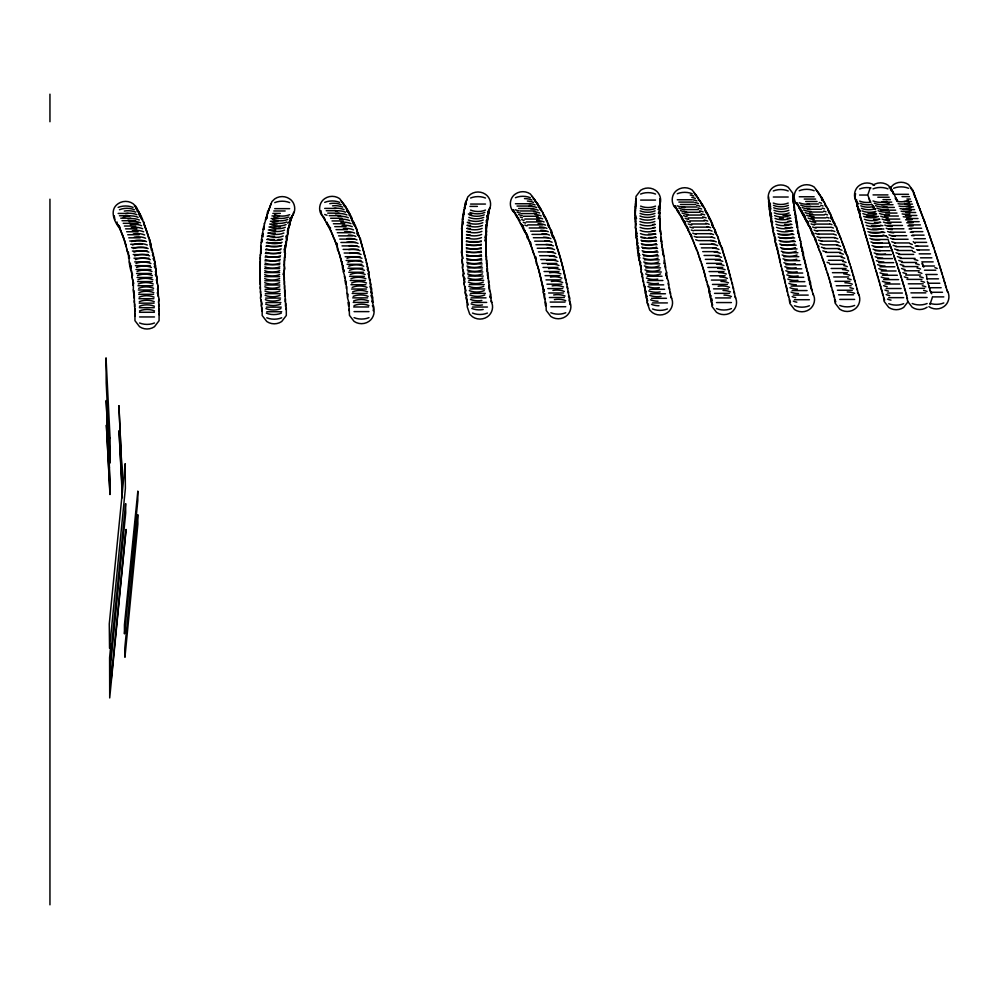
<?xml version="1.0" encoding="UTF-8"?>
<svg xmlns="http://www.w3.org/2000/svg" width="999" height="999" viewBox="0 0 999 999"><rect width="100%" height="100%" fill="white"/><g stroke="black" fill="none" stroke-linecap="round" stroke-linejoin="round"><path stroke-width="1.5" d="M128.409 252.098L128.621 258.316M129.171 255.707C128.659 262.262 130.107 269.455 132.58 275.499M130.757 269.53L131.369 265.809M131.731 270.979L131.943 277.198M132.467 273.763L131.843 277.485L133.666 283.454M132.73 279.096L132.942 285.314M133.367 282.018L133.367 289.485M134.066 290.584L134.066 298.039M134.341 294.98L134.341 302.435M134.365 300.674L134.565 306.893M134.74 303.958L134.74 311.413M134.877 308.554L134.877 316.009M134.952 313.211L134.952 320.667L139.56 326.698A12.687 12.063 0 0 0 154.483 326.698L159.091 320.667L159.091 313.211M150.412 246.753L150.2 240.534L148.401 237.175M151.299 250.1L151.099 243.893L149.288 240.522M154.433 264.385L154.845 261.888L153.084 258.579M155.707 272.015L156.131 269.53L154.221 258.167L152.422 254.807M156.281 275.961L156.069 269.742L154.271 266.383M156.806 279.97L157.218 277.485L155.394 271.516M157.28 284.066L157.068 277.859L155.27 274.488M157.492 289.485L158.117 285.751L156.294 279.782M158.079 292.482L157.867 286.263M158.404 296.803L158.192 290.584M158.466 302.435L159.091 298.701L157.268 292.732M158.704 306.893L158.704 299.438M158.878 311.413L158.878 303.958M159.216 314.772L159.003 308.554M263.736 226.249L261.513 239.485L261.925 241.983M261.701 239.111L260.689 246.266L261.313 250M264.373 223.252L264.161 229.47M264.423 224.088L266.246 218.119M260.989 246.054L260.989 253.509M265.372 220.03L266.983 215.309M260.702 249.65L260.502 255.869M265.934 218.556L268.356 211.463M260.264 254.583L260.264 259.553M260.302 257.093L260.302 264.548M267.632 213.411L270.055 206.318M260.177 260.939L260.177 268.394M268.556 210.976L270.979 203.896M260.102 264.86L260.102 272.315M269.718 207.405L271.94 201.561L274.737 198.888A12.687 12.063 0 0 1 289.66 198.888C296.416 203.297 296.416 213.998 289.66 218.406M260.077 268.856L260.077 276.311M260.115 272.927L260.115 280.382M260.19 277.06L260.19 284.528M260.327 281.281L260.327 288.736M260.302 286.813L260.514 293.032M260.539 291.171L260.751 297.39M261.026 294.355L260.414 298.077L262.238 304.058M261.164 300.087L261.363 306.306M261.538 304.645L261.75 310.864M262.175 308.029L262.175 315.484L266.783 321.516A12.687 12.063 0 0 0 281.706 321.516L286.313 315.484L286.313 308.029M288.486 229.982L286.263 243.219L285.065 245.467M286.451 242.832L284.028 249.925M289.123 226.985L287.3 232.954M289.797 224.088L287.375 231.181M285.115 253.509L285.115 246.054M284.84 257.118L285.452 253.384M291.109 219.805L288.886 225.649M284.603 260.789L284.815 254.583M291.933 217.183L289.71 223.027M284.428 264.548L284.428 257.093M292.794 214.66L290.584 220.504L287.774 223.177M284.303 268.394L284.303 260.939M293.718 212.225L291.496 218.069M284.216 276.311L284.216 268.856M284.24 280.382L284.24 272.927M284.328 284.528L284.328 277.06M284.465 288.736L284.465 281.281M284.64 293.032L284.64 285.577M285.09 296.141L284.877 289.922M285.165 301.81L285.165 294.355M285.502 306.306L285.502 298.851M286.089 309.615L285.876 303.409M337.237 243.419L337.437 249.625L339.235 252.997M342.232 261.838L342.445 268.044L344.243 271.416M343.107 265.759L343.319 271.978M343.931 269.767L343.519 272.252L345.342 278.221M346.141 282.242L346.341 288.461M346.778 286.551L346.978 292.769M348.114 294.143L347.49 297.864L349.313 303.833M349.051 303.234L349.051 310.689M349.25 309.128L349.45 315.347L354.058 321.378A12.687 12.063 0 0 0 368.968 321.378C373.888 317.982 375.824 310.714 372.377 305.644M371.116 292.769L371.74 289.036L369.917 283.067M372.252 301.598L372.864 297.864L371.041 291.895M373.189 310.689L373.813 306.968L371.99 300.999M463.761 210.227L463.548 216.446M463.336 212.937L462.337 219.468L462.962 223.202M462.637 218.644L462.425 224.85M462.362 221.628L462.15 227.834M465.334 204.058L467.757 196.965L470.566 194.293A12.687 12.063 0 0 1 485.477 194.293C490.884 197.977 492.307 205.931 488.286 211.151M461.963 227.872L461.963 235.327M461.838 231.119L461.838 238.586M461.763 234.465L461.763 241.92M461.738 237.887L461.738 245.354M461.763 241.408L461.763 248.863M461.838 244.992L461.838 252.447M461.963 248.676L461.338 252.397L463.161 258.366M462.137 252.422L462.137 259.89M462.425 261.426L462.637 267.632M462.962 264.173L462.337 267.894L464.16 273.863M463.111 269.48L463.324 275.687L465.122 279.058M463.536 273.614L463.124 276.099L464.947 282.068M463.998 277.822L464.198 284.041M464.498 282.105L464.085 284.59L465.909 290.572M465.059 286.463L465.259 292.682L467.07 296.041M465.646 290.884L465.234 293.369L467.057 299.338M466.97 299.925L467.182 306.144M489.51 208.816L487.087 223.202L485.889 225.437M489.872 207.63L487.662 213.486M486.488 229.083L487.112 225.349M486.263 232.155L486.263 224.7M485.889 241.92L486.101 235.714M485.864 245.354L486.076 239.136M485.889 248.863L486.101 242.645M485.964 252.447L485.964 244.992M486.088 256.131L486.088 248.676M486.263 259.89L486.263 252.422M486.488 263.724L486.488 256.268M486.975 266.396L486.763 260.177M487.087 271.628L487.087 264.173M487.45 275.687L487.45 268.232M488.074 278.584L487.874 272.377M488.536 282.804L488.336 276.586M489.048 287.088L488.836 280.869M489.597 291.433L489.398 285.214M489.985 297.103L490.609 293.369L488.786 287.4M536.001 257.043L536.201 263.249L538.011 266.621M542.981 286.064L543.194 292.282M544.018 289.26L543.394 292.994L545.217 298.963M544.805 293.768L544.18 297.502L546.003 303.471M546.028 304.233L546.228 310.439L550.836 316.471A12.687 12.063 0 0 0 565.759 316.471C570.666 313.074 572.602 305.819 569.168 300.736M569.143 299.987L569.555 297.502L567.732 291.533M569.88 304.558L569.667 298.351L568.468 296.104M635.764 198.689L635.764 206.144M635.589 201.099L635.589 208.566M635.451 203.621L635.451 211.076M635.364 206.231L635.364 213.686M635.114 210.177L634.702 212.662L636.525 218.644M635.127 212.987L635.327 219.193M635.389 214.635L635.389 222.09M635.501 217.607L635.501 225.075M635.651 220.679L635.651 228.147M635.851 223.851L635.227 227.572L637.05 233.541M635.888 228.334L636.101 234.553L637.3 236.788M636.188 231.668L636.388 237.887L637.599 240.135M636.738 233.853L636.113 237.575L637.936 243.556M636.912 238.599L637.125 244.817L638.923 248.177M637.35 242.183C637.175 249.95 638.249 258.529 640.921 265.809M637.824 245.854L637.412 248.339L638.761 250.649M638.498 255.931L638.91 253.446M639.098 259.84L639.51 257.355M640.846 265.397L641.058 271.616L642.856 274.975M644.855 286.788L645.067 292.994L646.865 296.366M645.766 291.271L645.978 297.477L647.777 300.849M659.715 208.566L659.927 202.347M659.49 213.686L660.114 209.965M660.077 212.662L658.254 218.644M646.715 295.816L646.915 302.035L648.713 305.394M659.465 219.193L659.665 212.987M659.727 220.841L659.727 215.871M659.839 223.826L659.839 218.856M659.777 228.147L659.777 220.679M659.977 231.306L659.977 223.851M660.439 233.304L660.227 227.098M660.863 241.308L660.863 233.853M661.463 243.569L661.875 241.084M661.887 247.165L661.251 237.362M662.374 250.836L662.162 244.618M662.886 254.583L663.299 252.098M663.848 263.561L664.472 259.84L662.687 248.364M665.908 275.749L666.533 272.015L664.71 266.046M666.882 278.709L666.683 272.502M708.728 286.376L708.928 292.595L710.726 295.954M709.752 290.871L709.952 297.09L711.763 300.449M710.739 295.442L710.938 301.661L712.749 305.02M711.887 298.826L711.887 306.281L716.495 312.312A12.687 12.063 0 0 0 731.418 312.312C736.325 308.916 738.261 301.661 734.827 296.591M768.668 196.84L768.868 203.059L770.679 206.418M769.667 203.134L769.043 206.855L770.416 216.084L771.615 218.331M769.392 209.565L769.817 207.08M770.654 212.75L770.241 215.235L771.877 225.012L773.676 228.371M771.253 221.278L771.665 218.793M775.261 241.521L775.674 239.036M792.831 200.737L792.831 193.282L788.223 187.25A12.687 12.063 0 0 0 773.301 187.25C767.894 190.921 766.483 198.888 770.504 204.096M793.006 203.059L793.006 195.604M793.693 206.743L794.105 204.258M793.793 210.589L794.417 206.855L793.481 200.524M794.754 214.835L795.167 212.35M795.192 217.732L795.616 215.235M795.679 220.704L796.091 218.219M796.215 223.776L796.628 221.278M796.777 226.923L797.19 224.438M798.039 233.504L798.451 231.019M798.725 236.913L799.138 234.428L796.628 225.05M801.011 247.665L800.811 241.458L799.612 239.211M801.847 251.411L802.259 248.926L800.449 242.957M802.721 255.245L802.509 249.026L800.711 245.667M803.621 259.153L803.421 252.934L801.61 249.575M808.591 279.795L808.378 273.589L806.58 270.23M809.665 284.153L809.465 277.934L807.654 274.575M810.763 288.561L810.564 282.342L808.753 278.983M855.569 193.631L854.944 197.352L857.367 204.445M856.618 199.788L856.83 205.994L860.501 211.139M859.602 210.752L859.814 216.97L861.613 220.329M932.342 297.49L929.919 304.583M269.181 208.841L267.382 212.213L267.183 218.419M263.149 229.333L264.348 227.085M262.125 235.764L263.336 233.516M261.313 242.545L262.512 240.297M288.112 228.371L289.91 225L290.122 218.793M286.064 237.075L287.862 233.704M286.076 239.036L287.275 236.788M285.539 242.208L286.75 239.96M284.24 252.235L286.064 246.266L285.652 243.781M283.029 274.55L284.852 268.581L284.228 264.86M467.132 199.3L465.334 202.66L465.122 208.878M465.959 202.847L463.611 211.338L464.023 213.823M464.235 207.605L466.034 204.246M462.962 215.747L464.16 213.499M463.336 222.465L461.513 228.434L462.137 232.155M487.087 215.909L488.886 212.55M487.162 217.307L488.374 215.072M486.088 221.041L487.887 217.682M486.263 222.64L487.462 220.392M485.564 228.334L487.387 222.365L486.975 219.88M484.89 237.575L486.713 231.593L486.088 227.872M484.765 240.821L486.588 234.852L485.964 231.119M658.329 207.18C662.349 201.96 660.938 194.006 655.531 190.322A12.687 12.063 0 0 0 640.609 190.322L636.001 196.366L635.801 202.572M658.104 209.503L659.902 206.144L659.902 198.689M658.378 213.324L660.202 207.355L659.79 204.87M870.229 187.812L867.806 194.905L870.229 201.998M908.278 301.386L903.67 307.417A12.687 12.063 0 0 1 888.748 307.417L884.14 301.386L883.516 297.652M890.821 187.225L893.618 184.565A12.687 12.063 0 0 1 908.541 184.565L913.148 190.597L913.76 194.318M893.618 194.318L908.541 194.318M859.602 195.042L867.057 195.042M873.039 194.905L887.949 194.905M902.01 196.628L909.465 196.628M799.25 196.766L814.16 196.766M773.301 197.015L788.223 197.015M877.809 197.215L889.185 197.215M906.905 199.038L910.439 199.038M804.245 199.076L815.621 199.076M882.991 199.613L890.446 199.613M677.285 199.775L692.195 199.775M640.609 200.087L655.531 200.087M805.706 201.473L817.082 201.473M903.97 201.536L911.438 201.536M678.858 202.085L693.768 202.085M881.655 202.11L891.72 202.11M515.422 203.746L530.344 203.746M807.18 203.971L818.556 203.971M470.566 204.058L485.477 204.058M905.007 204.133L912.462 204.133M680.431 204.495L695.354 204.495M881.642 204.708L893.019 204.708M517.032 206.056L531.943 206.056M469.942 206.393L477.397 206.393M806.305 206.568L820.042 206.568M906.056 206.83L913.511 206.83M682.017 206.993L696.927 206.993M882.954 207.405L894.33 207.405M324.712 208.404L336.101 208.404M518.618 208.466L533.528 208.466M274.737 208.654L289.66 208.654M807.791 209.253L821.528 209.253M683.578 209.59L698.488 209.59M903.221 209.615L914.597 209.615M880.743 210.177L895.666 210.177M326.236 210.714L337.612 210.714M273.776 210.976L285.152 210.976M520.179 210.964L535.102 210.964M809.29 212.038L823.014 212.038M685.139 212.275L700.049 212.275M905.631 212.487L915.708 212.487M327.722 213.137L339.098 213.137M885.626 213.062L897.002 213.062M867.956 213.237L875.798 213.237M118.144 213.436L128.209 213.436M272.864 213.411L280.319 213.411M521.74 213.574L536.65 213.574M468.369 213.961L471.903 213.961M686.7 215.06L701.61 215.06M809.602 214.91L824.512 214.91M782.929 215.235L790.384 215.235M905.456 215.459L916.832 215.459M329.183 215.647L340.559 215.647M119.468 215.759L129.533 215.759M271.99 215.934L279.445 215.934M884.627 216.021L898.363 216.021M523.264 216.259L538.186 216.259M866.433 216.209L876.635 216.209M688.236 217.944L703.146 217.944M811.088 217.882L825.998 217.882M120.754 218.182L130.832 218.182M330.619 218.257L341.995 218.257M779.495 218.219L783.416 218.219M787.324 218.219L790.871 218.219M271.166 218.556L278.621 218.556M906.617 218.519L917.994 218.519M524.787 219.056L539.697 219.056M886.001 219.081L899.737 219.081M873.576 219.268L879.857 219.268M122.015 220.704L135.752 220.704M332.018 220.954L343.394 220.954M689.772 220.916L704.682 220.916M812.587 220.941L827.497 220.941M270.392 221.278L277.847 221.278M787.861 221.278L791.395 221.278M907.791 221.666L919.167 221.666M526.273 221.94L541.183 221.94M887.374 222.228L901.11 222.228M467.245 222.365L469.605 222.365M874.487 222.427L880.756 222.427M123.239 223.326L138.149 223.326M333.391 223.751L344.767 223.751M691.283 223.976L706.193 223.976M269.655 224.088L277.11 224.088M814.073 224.088L828.983 224.088M652.809 224.413L655.169 224.413M784.502 224.438L791.957 224.438M527.734 224.912L542.657 224.912M908.99 224.9L920.366 224.9M466.97 225.349L470.504 225.349M887.587 225.474L902.497 225.474M871.503 225.662L882.879 225.662M124.413 226.036L135.789 226.036M334.74 226.648L346.116 226.648M268.981 226.985L276.436 226.985M277.734 226.985L280.357 226.985M692.782 227.123L707.704 227.123M815.559 227.335L830.469 227.335M653.021 227.572L655.369 227.572M785.114 227.685L792.569 227.685M529.183 227.984L544.093 227.984M910.214 228.234L921.59 228.234M466.745 228.434L470.279 228.434M888.973 228.796L903.895 228.796M125.562 228.846L136.938 228.846M872.464 228.996L883.84 228.996M336.039 229.633L347.415 229.633M268.344 229.982L275.799 229.982M694.268 230.369L709.178 230.369M817.032 230.657L831.942 230.657M652.085 230.819L655.619 230.819M785.763 231.019L793.218 231.019M530.594 231.144L545.516 231.144M466.57 231.593L470.104 231.593M911.45 231.643L922.826 231.643M126.673 231.743L138.049 231.743M890.371 232.205L905.281 232.205M869.917 232.405L884.827 232.405M337.312 232.705L351.049 232.705M267.757 233.067L275.212 233.067M695.729 233.704L710.651 233.704M648.463 234.153L655.918 234.153M818.506 234.066L833.416 234.066M531.992 234.39L546.903 234.39M778.995 234.428L793.905 234.428M127.735 234.74L139.111 234.74M466.446 234.852L469.98 234.852M912.699 235.14L924.075 235.14M338.561 235.864L352.297 235.864M891.77 235.702L906.692 235.702M870.941 235.901L885.851 235.901M267.22 236.226L274.675 236.226M697.177 237.113L712.1 237.113M533.341 237.725L548.264 237.725M641.346 237.575L644.879 237.575M648.801 237.575L656.256 237.575M819.967 237.562L834.877 237.562M128.759 237.824L140.135 237.824M779.72 237.937L794.642 237.937M466.371 238.199L469.905 238.199M913.96 238.711L925.336 238.711M339.76 239.123L354.67 239.123M893.181 239.273L908.091 239.273M266.733 239.485L274.201 239.485M278.122 239.485L281.656 239.485M871.99 239.485L886.9 239.485M698.601 240.622L713.523 240.622M129.745 240.996L144.655 240.996M534.677 241.146L549.587 241.146M641.733 241.084L644.093 241.084M645.267 241.084L656.643 241.084M821.415 241.146L836.325 241.146M466.346 241.621L481.256 241.621M780.481 241.521L795.404 241.521M340.921 242.47L355.831 242.47M915.246 242.37L926.622 242.37M266.308 242.832L281.219 242.832M894.58 242.944L909.502 242.944M873.064 243.144L887.974 243.144M700.012 244.206L714.922 244.206M130.682 244.268L142.058 244.268M535.976 244.655L550.886 244.655M642.157 244.68L657.08 244.68M822.851 244.817L837.761 244.817M466.371 245.13L481.281 245.13M781.28 245.18L796.203 245.18M342.045 245.904L356.968 245.904M265.921 246.266L280.831 246.266M916.533 246.116L927.921 246.116M895.991 246.678L910.901 246.678M874.162 246.89L889.073 246.89M131.568 247.615L146.491 247.615M701.385 247.877L716.295 247.877M537.237 248.252L552.147 248.252M642.644 248.339L657.554 248.339M824.275 248.564L839.185 248.564M466.446 248.726L481.356 248.726M782.117 248.926L797.04 248.926M343.132 249.413L358.042 249.413M265.597 249.787L280.507 249.787M917.844 249.937L929.22 249.937M897.389 250.512L912.299 250.512M875.286 250.712L890.196 250.712M132.417 251.061L147.34 251.061M702.734 251.623L717.657 251.623M538.461 251.923L553.384 251.923M643.156 252.098L658.079 252.098M466.57 252.397L481.481 252.397M825.686 252.385L840.596 252.385M782.991 252.759L797.901 252.759M344.18 253.022L359.091 253.022M265.309 253.384L280.232 253.384M919.155 253.846L930.531 253.846M133.229 254.583L148.139 254.583M898.788 254.408L913.698 254.408M876.423 254.62L891.345 254.62M704.058 255.457L718.98 255.457M539.66 255.682L554.57 255.682M643.718 255.931L658.641 255.931M466.745 256.156L481.655 256.156M827.072 256.293L841.982 256.293M783.89 256.668L798.813 256.668M345.179 256.706L360.09 256.706M265.085 257.068L279.995 257.068M920.479 257.817L931.855 257.817M133.991 258.204L148.901 258.204M900.174 258.391L915.096 258.391M877.597 258.591L892.507 258.591M705.356 259.365L720.279 259.365M540.809 259.528L555.731 259.528M466.97 259.99L481.88 259.99M644.33 259.84L659.24 259.84M828.446 260.277L843.356 260.277M346.141 260.477L361.051 260.477M784.827 260.639L799.737 260.639M264.91 260.826L279.82 260.826M134.703 261.888L149.613 261.888M921.802 261.875L933.178 261.875M901.56 262.45L916.47 262.45M878.77 262.65L893.693 262.65M541.933 263.449L556.843 263.449M706.63 263.361L721.54 263.361M467.245 263.911L482.155 263.911M644.979 263.823L659.889 263.823M347.053 264.323L361.963 264.323M829.794 264.335L844.717 264.335M264.785 264.66L279.695 264.66M785.788 264.698L800.711 264.698M135.365 265.672L150.275 265.672M923.126 266.009L934.502 266.009M902.934 266.583L917.844 266.583M879.969 266.783L894.892 266.783M543.019 267.445L557.929 267.445M707.866 267.42L722.776 267.42M467.569 267.894L482.48 267.894M645.666 267.882L660.576 267.882M347.927 268.244L362.837 268.244M831.131 268.469L846.041 268.469M264.71 268.581L279.62 268.581M786.787 268.831L801.697 268.831M135.976 269.53L150.899 269.53M924.462 270.217L935.838 270.217M904.295 270.791L919.217 270.791M881.193 270.979L896.103 270.979M544.055 271.516L558.965 271.516M709.065 271.566L723.975 271.566M467.932 271.965L482.842 271.965M646.39 272.015L661.301 272.015M348.751 272.252L363.661 272.252M264.685 272.577L279.608 272.577M832.442 272.677L847.352 272.677M787.811 273.039L802.721 273.039M136.551 273.476L151.461 273.476M925.798 274.488L937.174 274.488M905.656 275.062L920.566 275.062M882.429 275.262L897.339 275.262M545.054 275.662L559.964 275.662M710.239 275.786L725.149 275.786M468.344 276.099L483.266 276.099M647.152 276.224L662.062 276.224M349.538 276.336L364.448 276.336M264.723 276.648L279.633 276.648M833.728 276.96L848.638 276.96M137.075 277.485L151.985 277.485M788.86 277.31L803.77 277.31M927.134 278.833L938.511 278.833M906.992 279.408L921.915 279.408M883.665 279.608L898.588 279.608M546.016 279.895L560.926 279.895M711.375 280.07L726.285 280.07M468.806 280.307L483.728 280.307M350.262 280.494L365.184 280.494M647.964 280.507L662.874 280.507M264.797 280.794L279.72 280.794M834.989 281.318L849.899 281.318M137.55 281.581L152.46 281.581M789.934 281.656L804.857 281.656M928.471 283.241L939.847 283.241M908.316 283.828L923.238 283.828M884.927 284.016L899.837 284.016M546.928 284.191L561.838 284.191M712.474 284.428L727.384 284.428M350.949 284.727L365.871 284.727M469.318 284.59L484.228 284.59M648.801 284.852L663.711 284.852M264.935 285.015L279.845 285.015M137.974 285.751L152.884 285.751M836.225 285.739L851.136 285.739M791.033 286.076L805.956 286.076M929.794 287.724L941.17 287.724M909.627 288.311L924.55 288.311M886.188 288.499L901.11 288.499M547.802 288.561L562.712 288.561M469.867 288.948L484.79 288.948M713.536 288.861L728.446 288.861M351.586 289.036L366.508 289.036M265.122 289.298L280.032 289.298M649.675 289.273L664.585 289.273M138.349 289.997L153.259 289.997M837.424 290.234L852.334 290.234M792.157 290.559L807.08 290.559M931.118 292.282L942.507 292.282M910.926 292.869L925.836 292.869M548.626 292.994L563.536 292.994M887.474 293.044L902.384 293.044M352.185 293.419L367.095 293.419M470.467 293.369L485.377 293.369M714.56 293.356L729.482 293.356M265.359 293.656L280.269 293.656M650.586 293.756L665.496 293.756M138.674 294.318L153.584 294.318M838.598 294.792L853.521 294.792M793.306 295.105L808.216 295.105M932.442 296.89L943.818 296.89M912.199 297.49L927.109 297.49M549.413 297.502L564.323 297.502M888.748 297.652L903.67 297.652M352.722 297.864L367.644 297.864M471.103 297.852L486.026 297.852M265.634 298.077L280.557 298.077M715.546 297.927L730.469 297.927M651.523 298.301L666.445 298.301M138.948 298.701L153.858 298.701M839.747 299.413L854.657 299.413M794.467 299.712L809.39 299.712M550.149 302.073L565.059 302.073M353.221 302.385L368.132 302.385M471.79 302.41L486.7 302.41M265.971 302.572L280.894 302.572M716.495 302.56L731.418 302.56M652.497 302.922L667.419 302.922M139.173 303.159L154.083 303.159M550.836 306.718L565.759 306.718M353.658 306.968L368.581 306.968M472.515 307.03L487.425 307.03M266.358 307.13L281.268 307.13M139.348 307.692L154.271 307.692M354.058 311.613L368.968 311.613M266.783 311.75L281.706 311.75M139.485 312.275L154.395 312.275M139.56 316.945L154.483 316.945M910.401 187.762L914.085 192.907L914.697 196.628M889.185 187.45L891.995 190.122M890.446 189.86L893.256 192.52M895.266 198.526L897.139 200.312M913.236 241.633L915.109 243.419M871.465 204.308L874.275 206.98M872.726 206.706L875.536 209.378M858.665 203.908C852.622 199.35 853.371 189.36 859.602 185.277A12.687 12.063 0 0 1 874.525 185.277M886.163 235.889L888.036 237.662M815.621 189.31L820.229 195.342M818.019 192.607L821.69 197.752L822.115 200.237M819.492 195.105L821.365 196.878L830.606 214.161L831.23 217.882M820.978 197.69L822.851 199.475M821.528 199.5L824.337 202.16M825.449 206.044L827.322 207.829M828.433 212.075L830.306 213.848L832.517 219.705M830.469 217.57L835.077 223.601M832.879 221.778L836.55 226.923L837.174 230.657M834.352 225.2L836.225 226.973L838.436 232.829M837.262 232.28L839.135 234.053L841.345 239.91M799.25 206.531C792.494 202.123 792.494 191.421 799.25 187.013A12.687 12.063 0 0 1 814.16 187.013L818.768 193.044M800.711 208.828L796.103 202.797M802.172 211.239L799.362 208.566L797.152 202.722M844.292 251.411L847.964 256.543L848.588 260.277M800.836 211.064L803.646 213.736M802.322 213.661L805.132 216.333M803.808 216.346L805.681 218.132M805.294 219.131L808.104 221.803M806.792 222.003L808.666 223.788M810.152 226.761L808.278 224.975L799.038 207.705M811.65 229.82L807.966 224.675L807.354 220.941M814.073 233.853L811.263 231.181L809.053 225.337M816.096 239.523L812.424 234.378L812.012 231.893M819.03 246.441L817.157 244.655L814.934 238.811M693.768 192.32L698.376 198.364M695.354 194.73L699.962 200.762M697.864 198.114L703.109 205.856M698.488 199.825L701.298 202.497M700.986 203.409L702.859 205.182L709.29 217.183L709.702 219.668M702.547 206.194L704.42 207.967M705.619 212.038L707.492 213.823M708.628 218.257L710.501 220.03M711.588 224.825L715.259 229.97L715.671 232.455M714.46 231.743L718.131 236.888L718.543 239.373M718.593 242.757L722.265 247.902L722.876 251.623M677.285 209.54C670.529 205.132 670.529 194.43 677.285 190.022A12.687 12.063 0 0 1 692.195 190.022L696.803 196.054M678.858 211.85L674.25 205.819M679.507 213.361L677.634 211.576L675.411 205.732M679.208 214.086L682.017 216.746M682.642 218.456L677.397 210.714M682.329 219.368L685.139 222.04M683.89 222.153L685.764 223.938M688.835 229.782L686.962 228.009L680.531 216.009M691.845 236.001L689.972 234.216L686.263 225.212M531.943 196.291L536.55 202.322M533.528 198.701L538.136 204.733M535.102 201.211L537.899 203.871L540.122 209.728M536.65 203.808L539.46 206.481L547.265 221.191L547.677 223.676M538.186 206.506L540.983 209.178M540.634 210.177L542.507 211.963M543.593 216.046L545.466 217.819M547.839 225.512L551.51 230.657L552.135 234.39M550.524 232.28L554.195 237.412L554.607 239.897M551.823 235.789L555.494 240.921L556.118 244.655M515.422 213.511C508.678 209.103 508.678 198.389 515.422 193.981A12.687 12.063 0 0 1 530.344 193.981L534.952 200.025M517.032 215.821L512.412 209.79M517.682 217.332L515.809 215.559L513.586 209.703M520.179 220.729L515.571 214.698M520.467 223.351L523.264 226.024M521.977 226.149L523.851 227.922M523.464 229.033L525.337 230.806M526.81 233.791L524.937 232.005L517.12 217.295M528.246 236.85L524.575 231.706L524.163 229.221M531.056 243.257L527.372 238.112L526.76 234.39M341.146 200.961L345.754 206.993M342.632 203.371L345.442 206.044L347.652 211.888M344.093 205.881L346.903 208.554L351.536 217.22L351.96 219.705M346.466 209.378L348.339 211.164M346.928 211.189L349.737 213.861M350.587 217.77L354.258 222.914L354.67 225.399M351.898 220.754L355.569 225.899L355.981 228.384M353.171 223.826L356.843 228.971L357.467 232.705M356.768 233.591L360.452 238.736L361.064 242.47M323.788 217.27C317.732 212.712 318.481 202.735 324.712 198.639A12.687 12.063 0 0 1 339.635 198.639L344.243 204.67M325.299 219.593L321.628 214.448L321.004 210.714M326.373 222.74L328.246 224.513M327.809 225.337L330.619 228.009M134.378 206.006L137.188 208.679M135.664 208.429L138.474 211.089M136.925 210.939L139.735 213.611M139.086 214.448L142.757 219.593M140.272 217.158L143.943 222.302L144.555 226.036M117.944 225.275L119.818 227.06M913.848 193.069L915.459 197.79M914.235 194.443L916.458 200.3M915.871 198.164L917.694 204.133M916.32 199.738L918.743 206.83M917.407 202.522L919.829 209.615M918.506 205.394L920.928 212.487M919.642 208.366L922.065 215.459M920.803 211.426L923.226 218.519M921.977 214.573L924.4 221.666M923.775 218.931L925.386 223.664M924.387 221.141L926.822 228.234M925.623 224.55L928.046 231.643M926.885 228.047L929.307 235.14M928.745 232.742L930.569 238.711M929.432 235.289L931.855 242.37M930.718 239.023L933.141 246.116M932.03 242.844L934.24 248.701M933.341 246.753L935.763 253.846M934.652 250.737L937.074 257.817M935.988 254.782L938.411 261.875M937.312 258.916L939.734 266.009M938.648 263.124L941.07 270.217M939.984 267.395L942.407 274.488M941.32 271.74L943.743 278.833M942.656 276.161L945.079 283.241M943.98 280.644L946.403 287.724M945.304 285.19L947.726 292.282M946.627 289.797C950.648 295.017 949.225 302.972 943.818 306.656A12.687 12.063 0 0 1 928.908 306.656M893.793 193.481L890.758 187.812L887.949 185.152A12.687 12.063 0 0 0 873.039 185.152M894.53 195.03L896.74 200.874M895.828 197.615L897.626 200.986M922.027 263.699L923.825 267.058M927.347 281.219L929.769 288.311M928.645 285.776L931.068 292.869M929.919 290.397L931.717 293.756M890.371 246.366L887.949 239.273M891.782 250.037L889.36 242.944M893.181 253.771L890.758 246.678M894.58 257.605L892.157 250.512M895.379 260.377L893.768 255.657M897.364 265.484L894.942 258.391M898.75 269.543L896.328 262.45M900.124 273.676L897.914 267.819M901.498 277.884L899.075 270.791M902.846 282.155L900.424 275.062M904.182 286.501L901.76 279.408M905.519 290.921L903.096 283.828M906.817 295.404L904.395 288.311M907.517 298.838L905.693 292.869M857.979 206.855L855.556 199.763M859.327 211.963L856.892 204.87M860.052 214.66L857.829 208.803M860.813 217.445L858.391 210.352M862.449 223.301L860.027 216.209M863.323 226.361L860.901 219.268M864.222 229.52L861.8 222.427M865.159 232.755L862.736 225.662M866.121 236.076L863.698 228.996M867.107 239.498L864.897 233.641M868.131 242.994L865.708 235.901M869.18 246.578L866.757 239.485M870.254 250.237L867.831 243.144M871.353 253.983L868.93 246.89M872.477 257.804L870.054 250.712M873.626 261.713L871.203 254.62M874.787 265.684L872.364 258.591M875.361 268.619L873.551 262.65M877.172 273.876L874.749 266.783M878.383 278.072L875.961 270.979M879.62 282.355L877.197 275.262M880.856 286.701L878.433 279.608M882.117 291.109L879.694 284.016M883.391 295.592L880.968 288.499M884.664 300.137L882.242 293.044M831.792 216.995L834.003 222.852M837.686 230.469L840.109 237.562M840.571 237.725L842.994 244.817M841.995 241.471L844.417 248.564M843.406 245.292L845.828 252.385M844.792 249.201L847.214 256.293M847.514 257.243L849.949 264.335M848.85 261.376L851.273 268.469M850.761 266.708L852.584 272.677M851.448 269.867L853.87 276.96M852.709 274.226L855.132 281.318M853.945 278.646L856.368 285.739M855.743 284.265L857.567 290.234M856.93 288.823L858.74 294.792M857.467 292.32C861.488 297.54 860.077 305.494 854.657 309.178A12.687 12.063 0 0 1 839.747 309.178L835.139 303.147L834.515 299.413M812.749 234.428L810.326 227.335M815.696 241.159L813.273 234.066M818.606 248.239L816.183 241.146M819.442 250.786L817.831 246.054M821.465 255.657L819.255 249.8M822.876 259.478L820.454 252.385M824.262 263.386L822.052 257.53M825.636 267.37L823.213 260.277M826.398 270.304L824.575 264.335M828.321 275.562L825.898 268.469M829.632 279.77L827.209 272.677M830.918 284.053L828.496 276.96M831.58 287.287L829.757 281.318M795.978 221.716L797.177 223.951M833.416 292.832L830.993 285.739M834.615 297.327L832.192 290.234M835.801 301.885L833.378 294.792M797.439 230.844L799.862 237.937M798.813 235.552L800.636 241.521M802.547 253.559L804.969 260.639M803.508 257.605L805.943 264.698M804.507 261.738L806.93 268.831M805.531 265.946L807.954 273.039M770.891 208.841L768.468 201.748M809.877 283.466L812.299 290.559M770.554 210.227L768.731 204.258M769.667 210.589L771.465 213.948M811.026 288.012L813.448 295.105M770.017 213.287L771.815 216.658M812.799 293.743C816.233 298.826 814.297 306.081 809.39 309.478A12.687 12.063 0 0 1 794.467 309.478L789.859 303.446L789.247 299.712M770.853 218.968L772.664 222.327M771.34 221.94L772.552 224.188M772.439 228.172L773.638 230.407M773.051 231.418L774.849 234.777M775.499 238.112L773.701 234.74L771.815 224.438M775.586 240.409L773.763 234.428M775.112 241.658L776.91 245.03M777.684 248.614L775.873 245.242L774.487 237.937M778.483 252.272L776.061 245.18M779.32 256.019L776.897 248.926M780.182 259.852L777.759 252.759M780.481 262.637L778.671 256.668M781.418 266.621L779.595 260.639M782.991 271.79L780.569 264.698M783.978 275.924L781.555 268.831M785.002 280.132L782.579 273.039M785.451 283.291L783.628 277.31M787.137 288.748L784.702 281.656M787.637 292.045L785.813 286.076M788.748 296.528L786.937 290.559M790.496 302.197L788.074 295.105M709.003 216.883L712.312 223.401L712.924 227.123M711.987 223.277L714.21 229.121M714.897 230.02L717.12 235.876M717.732 237.113L720.154 244.206M719.105 240.784L721.528 247.877M721.79 248.364L724.213 255.457M723.076 252.272L725.499 259.365M724.35 256.268L726.773 263.361M725.586 260.339L728.009 267.42M726.785 264.473L729.208 271.566M727.959 268.694L730.381 275.786M729.095 272.977L731.518 280.07M730.194 277.335L732.617 284.428M731.855 282.892L733.678 288.861M732.891 287.387L734.702 293.356M733.878 291.958L735.701 297.927M691.458 237.462L689.248 231.606M692.931 240.784L690.509 233.704M694.38 244.206L692.157 238.361M695.804 247.715L693.581 241.858M696.603 250.175L694.979 245.442M698.576 254.97L696.153 247.877M699.937 258.716L697.514 251.623M700.661 261.426L699.038 256.706M702.559 266.458L700.124 259.365M703.82 270.454L701.398 263.361M705.057 274.513L702.634 267.42M705.656 277.535L703.833 271.566M706.83 281.755L705.007 275.786M708.566 287.163L706.143 280.07M709.665 291.521L707.242 284.428M662.649 253.871L663.848 256.106M665.684 273.414L668.106 280.507M667.994 283.304L669.817 289.273M668.905 287.787L670.729 293.756M669.842 292.332L671.665 298.301M670.816 296.953C674.263 302.023 672.327 309.278 667.419 312.675A12.687 12.063 0 0 1 652.497 312.675L649.7 310.015L647.265 302.922M638.036 252.073L639.835 255.432M638.548 255.819L639.747 258.067M639.11 259.653L640.921 263.024M641.57 269.792L639.747 263.823M642.981 277.984L641.158 272.015M643.743 282.193L641.92 276.224M645.154 287.6L642.732 280.507M645.991 291.945L643.568 284.852M546.903 220.891L549.113 226.736M548.314 224.051L550.536 229.895M551.061 230.632L553.483 237.725M554.957 241.159L557.38 248.252M556.181 244.83L558.603 251.923M557.38 248.589L559.802 255.682M558.541 252.435L560.963 259.528M559.652 256.356L562.075 263.449M560.739 260.352L563.161 267.445M561.775 264.423L564.198 271.516M562.774 268.569L565.197 275.662M563.736 272.802L566.158 279.895M564.647 277.098L567.07 284.191M566.121 282.58L567.944 288.561M566.945 287.025L568.768 292.994M527.797 238.237L525.574 232.38M530.544 244.817L528.121 237.725M531.868 248.239L529.445 241.146M533.166 251.748L530.744 244.655M533.828 254.221L532.217 249.488M535.651 259.016L533.229 251.923M536.85 262.774L534.428 255.682M539.123 270.529L536.7 263.449M540.209 274.538L537.787 267.445M541.246 278.609L538.823 271.516M542.245 282.754L539.822 275.662M543.206 286.988L540.784 279.895M544.118 291.283L541.695 284.191M490.109 296.441L491.933 302.41M490.834 301.061C494.28 306.131 492.345 313.386 487.425 316.783A12.687 12.063 0 0 1 472.515 316.783L469.705 314.123L467.282 307.03M468.306 304.945L465.884 297.852M351.111 216.658L353.534 223.751M356.281 228.771L358.703 235.864M357.48 232.03L359.69 237.887M359.765 238.811L361.988 244.655M360.851 242.32L363.274 249.413M361.9 245.929L364.323 253.022M362.899 249.613L365.322 256.706M363.861 253.384L366.283 260.477M365.372 258.354L367.195 264.323M366.246 262.275L368.069 268.244M367.07 266.283L368.893 272.252M367.257 269.243L369.056 272.615L369.255 278.821L371.091 284.727M367.982 273.414L370.404 280.494M369.905 286.326L372.327 293.419M370.941 295.292L373.364 302.385M324.575 219.368L329.208 228.047M323.114 216.858L324.912 220.23M330.582 230.844L328.371 225M331.93 233.729L329.707 227.884M333.241 236.713L331.019 230.869M333.916 238.674L332.292 233.941M335.751 242.957L333.529 237.113M336.95 246.216L334.528 239.123M338.112 249.563L335.689 242.47M340.322 256.506L337.899 249.413M341.371 260.115L338.948 253.022M342.37 263.798L339.947 256.706M343.331 267.57L340.909 260.477M346.129 282.305L344.305 276.336M143.282 221.753L145.704 228.846M144.393 224.65L146.816 231.743M145.454 227.647L147.877 234.74M146.478 230.732L148.901 237.824M147.465 233.903L149.887 240.996M150.15 243.968L152.572 251.061M151.548 248.614L154.133 258.204M152.31 252.223L153.509 254.47M154.308 263.561L155.507 265.809M119.206 227.797C113.936 221.091 109.278 209.64 118.144 203.684A12.687 12.063 0 0 1 133.054 203.684L135.864 206.343L141.533 216.983L141.945 219.468M120.429 230.419L118.207 224.563M121.616 233.129L119.193 226.036M122.752 235.939L120.542 230.082M123.864 238.836L121.641 232.979M124.925 241.833L122.502 234.74M125.949 244.917L123.526 237.824M126.336 246.965L124.513 240.996M127.273 250.237L125.449 244.268M128.172 253.584L126.548 248.863M129.62 258.154L127.198 251.061M129.383 261.925L130.582 264.173M130.095 265.622L131.294 267.869M926.523 275.687L927.134 279.408M922.464 262.849L923.076 266.583M892.557 191.184L892.981 193.669M906.967 297.49L907.591 301.211L912.199 307.242A12.687 12.063 0 0 0 927.109 307.242M873.089 205.956L873.501 208.441M869.255 198.451L869.667 200.936M829.12 211.189L829.532 213.674M827.634 208.316L828.046 210.801M824.65 202.834L825.062 205.319M806.068 219.131L806.48 221.616M804.37 214.91L804.994 218.644M803.084 213.287L803.496 215.772M801.598 210.502L802.01 212.987M800.112 207.804L800.524 210.29M793.218 198.014L793.843 201.748M794.155 205.831L797.801 227.685M710.801 220.242L711.226 222.727M707.754 214.211L708.179 216.696M706.218 211.338L706.63 213.823M704.67 208.554L705.082 211.039M701.535 203.259L701.947 205.744M687.549 227.123L688.174 230.856M684.54 220.916L685.152 224.638M683.216 219.181L683.628 221.666M660.526 230.432L661.151 234.153M668.319 281.119L668.943 284.852M664.497 260.09L665.122 263.823M665.184 264.148L665.809 267.882M545.791 218.207L546.203 220.692M544.305 215.322L544.717 217.807M542.794 212.537L543.206 215.022M544.917 302.073L545.541 305.806M522.514 224.912L523.126 228.646M488.099 211.463L488.511 213.961M487.087 215.747L487.712 219.468M490.634 294.131L491.258 297.852M462.712 216.671L463.124 219.156M461.738 259.99L462.362 263.724M350.137 214.523L350.549 217.008M348.701 211.913L349.325 215.647M345.03 280.494L345.654 284.228M346.953 293.419L347.577 297.153M347.989 302.385L348.614 306.106M326.998 222.203L327.41 224.688M286.263 235.764L286.888 239.485M262.525 233.067L263.149 236.788M140.285 214.46L140.697 216.945M138.986 212.038L139.61 215.759M133.117 289.997L133.741 293.731M116.995 221.953L117.407 224.438M114.236 215.759L114.86 219.493M122.365 492.744L119.043 430.719L122.353 497.739M49.95 94.168L49.95 121.741M49.95 199.188L49.95 904.832M154.483 322.977A12.687 7.455 0 0 1 139.56 322.977M139.56 310.901A12.687 7.455 0 0 1 154.483 310.901M368.968 317.645A12.687 7.455 0 0 1 354.058 317.645M354.058 305.582A12.687 7.455 0 0 1 368.968 305.582M565.759 312.749A12.687 7.455 0 0 1 550.836 312.749M554.383 299.625A12.687 7.455 0 0 1 565.759 300.687M731.418 308.591A12.687 7.455 0 0 1 716.495 308.591M723.963 295.105A12.687 7.455 0 0 1 731.418 296.528M854.657 305.444A12.687 7.455 0 0 1 839.747 305.444M847.202 291.958A12.687 7.455 0 0 1 854.657 293.381M927.109 303.521A12.687 7.455 0 0 1 912.199 303.521M923.576 290.397A12.687 7.455 0 0 1 927.109 291.458M943.818 302.922A12.687 7.455 0 0 1 930.019 303.346M903.67 303.696A12.687 7.455 0 0 1 888.748 303.696M809.39 305.756A12.687 7.455 0 0 1 794.467 305.756M667.419 308.953A12.687 7.455 0 0 1 652.497 308.953M487.425 313.062A12.687 7.455 0 0 1 472.515 313.062M281.706 317.782A12.687 7.455 0 0 1 266.783 317.782M139.485 306.243A12.687 7.455 0 0 1 154.395 306.243M353.658 300.936A12.687 7.455 0 0 1 368.581 300.936M553.683 294.98A12.687 7.455 0 0 1 565.059 296.041M723.014 290.472A12.687 7.455 0 0 1 730.469 291.895M849.974 287.7A12.687 7.455 0 0 1 853.521 288.761M922.302 285.776A12.687 7.455 0 0 1 925.836 286.838M891.008 300.137A12.687 7.455 0 0 1 887.474 299.076M796.84 302.197A12.687 7.455 0 0 1 793.306 301.136M658.978 305.756A12.687 7.455 0 0 1 651.523 304.333M483.166 309.503A12.687 7.455 0 0 1 471.79 308.441M281.268 313.162A12.687 7.455 0 0 1 266.358 313.162M139.348 301.661A12.687 7.455 0 0 1 154.271 301.661M353.221 296.353A12.687 7.455 0 0 1 368.132 296.353M552.947 290.409A12.687 7.455 0 0 1 564.323 291.471M718.106 286.263A12.687 7.455 0 0 1 729.482 287.325M844.879 282.779A12.687 7.455 0 0 1 852.334 284.203M921.003 281.219A12.687 7.455 0 0 1 924.55 282.28M889.734 295.592A12.687 7.455 0 0 1 886.188 294.53M795.704 297.652A12.687 7.455 0 0 1 792.157 296.591M658.041 301.211A12.687 7.455 0 0 1 650.586 299.787M482.492 304.945A12.687 7.455 0 0 1 471.103 303.896M280.894 308.604A12.687 7.455 0 0 1 265.971 308.604M139.173 297.128A12.687 7.455 0 0 1 154.083 297.128M352.722 291.833A12.687 7.455 0 0 1 367.644 291.833M552.16 285.901A12.687 7.455 0 0 1 563.536 286.963M720.991 281.406A12.687 7.455 0 0 1 728.446 282.829M847.602 278.646A12.687 7.455 0 0 1 851.136 279.708M919.692 276.735A12.687 7.455 0 0 1 923.238 277.797M888.461 291.109A12.687 7.455 0 0 1 884.927 290.047M798.501 293.531A12.687 7.455 0 0 1 791.033 292.108M661.051 296.366A12.687 7.455 0 0 1 649.675 295.304M481.843 300.462A12.687 7.455 0 0 1 470.467 299.4M280.557 304.121A12.687 7.455 0 0 1 265.634 304.121M138.948 292.67A12.687 7.455 0 0 1 153.858 292.67M352.185 287.387A12.687 7.455 0 0 1 367.095 287.387M551.336 281.468A12.687 7.455 0 0 1 562.712 282.517M719.929 276.973A12.687 7.455 0 0 1 727.384 278.396M843.768 273.901A12.687 7.455 0 0 1 849.899 275.287M918.368 272.315A12.687 7.455 0 0 1 921.915 273.376M887.199 286.701A12.687 7.455 0 0 1 883.665 285.639M797.389 289.123A12.687 7.455 0 0 1 789.934 287.7M660.177 291.945A12.687 7.455 0 0 1 648.801 290.884M484.79 294.98A12.687 7.455 0 0 1 469.867 294.98M280.269 299.688A12.687 7.455 0 0 1 265.359 299.688M138.674 288.286A12.687 7.455 0 0 1 153.584 288.286M351.586 283.004A12.687 7.455 0 0 1 366.508 283.004M550.461 277.098A12.687 7.455 0 0 1 561.838 278.159M718.83 272.615A12.687 7.455 0 0 1 726.285 274.038M842.507 269.555A12.687 7.455 0 0 1 848.638 270.929M917.032 267.969A12.687 7.455 0 0 1 920.566 269.031M934.877 267.67A12.687 7.455 0 0 1 937.174 268.456M889.884 282.717A12.687 7.455 0 0 1 882.429 281.293M796.315 284.777A12.687 7.455 0 0 1 788.86 283.354M659.34 287.6A12.687 7.455 0 0 1 647.964 286.538M484.228 290.634A12.687 7.455 0 0 1 469.318 290.634M280.032 295.329A12.687 7.455 0 0 1 265.122 295.329M138.349 283.966A12.687 7.455 0 0 1 153.259 283.966M350.949 278.696A12.687 7.455 0 0 1 365.871 278.696M549.55 272.802A12.687 7.455 0 0 1 560.926 273.863M717.694 268.331A12.687 7.455 0 0 1 725.149 269.755M843.818 265.597A12.687 7.455 0 0 1 847.352 266.646M907.841 277.884A12.687 7.455 0 0 1 904.307 276.823M915.683 263.699A12.687 7.455 0 0 1 919.217 264.76M888.648 278.446A12.687 7.455 0 0 1 881.193 277.023M797.914 280.332A12.687 7.455 0 0 1 787.811 279.071M658.528 283.316A12.687 7.455 0 0 1 647.152 282.255M483.728 286.351A12.687 7.455 0 0 1 468.806 286.351M279.845 291.046A12.687 7.455 0 0 1 264.935 291.046M137.974 279.72A12.687 7.455 0 0 1 152.884 279.72M350.262 274.463A12.687 7.455 0 0 1 365.184 274.463M548.588 268.569A12.687 7.455 0 0 1 559.964 269.63M716.52 264.111A12.687 7.455 0 0 1 723.975 265.534M842.507 261.376A12.687 7.455 0 0 1 846.041 262.437M906.468 273.676A12.687 7.455 0 0 1 902.934 272.615M914.31 259.49A12.687 7.455 0 0 1 917.844 260.552M887.437 274.238A12.687 7.455 0 0 1 879.969 272.814M798.164 275.924A12.687 7.455 0 0 1 786.787 274.862M657.767 279.108A12.687 7.455 0 0 1 646.39 278.047M483.266 282.13A12.687 7.455 0 0 1 468.344 282.13M279.72 286.825A12.687 7.455 0 0 1 264.797 286.825M137.55 275.549A12.687 7.455 0 0 1 152.46 275.549M349.538 270.304A12.687 7.455 0 0 1 364.448 270.304M547.589 264.423A12.687 7.455 0 0 1 558.965 265.484M715.321 259.965A12.687 7.455 0 0 1 722.776 261.388M841.183 257.243A12.687 7.455 0 0 1 844.717 258.304M905.094 269.543A12.687 7.455 0 0 1 901.56 268.481M886.225 270.105A12.687 7.455 0 0 1 878.77 268.681M797.177 271.79A12.687 7.455 0 0 1 785.788 270.741M660.576 273.913A12.687 7.455 0 0 1 645.666 273.913M482.842 277.997A12.687 7.455 0 0 1 467.932 277.997M279.633 282.68A12.687 7.455 0 0 1 264.723 282.68M137.075 271.453A12.687 7.455 0 0 1 151.985 271.453M348.751 266.221A12.687 7.455 0 0 1 363.661 266.221M546.553 260.352A12.687 7.455 0 0 1 557.929 261.413M715.409 255.944A12.687 7.455 0 0 1 721.54 257.33M839.822 253.184A12.687 7.455 0 0 1 843.356 254.245M903.708 265.484A12.687 7.455 0 0 1 900.174 264.423M912.786 251.573A12.687 7.455 0 0 1 915.096 252.36M885.052 266.046A12.687 7.455 0 0 1 877.597 264.623M796.203 267.732A12.687 7.455 0 0 1 784.827 266.683M659.889 269.855A12.687 7.455 0 0 1 644.979 269.855M482.48 273.926A12.687 7.455 0 0 1 467.569 273.926M279.608 278.609A12.687 7.455 0 0 1 264.685 278.609M136.551 267.432A12.687 7.455 0 0 1 151.461 267.432M347.927 262.213A12.687 7.455 0 0 1 362.837 262.213M549.388 255.981A12.687 7.455 0 0 1 556.843 257.405M714.135 251.948A12.687 7.455 0 0 1 720.279 253.334M829.37 263.099A12.687 7.455 0 0 1 827.072 262.325M838.448 249.201A12.687 7.455 0 0 1 841.982 250.262M902.322 261.501A12.687 7.455 0 0 1 898.788 260.439M911.4 247.602A12.687 7.455 0 0 1 913.698 248.376M883.89 262.075A12.687 7.455 0 0 1 876.423 260.652M795.266 263.761A12.687 7.455 0 0 1 783.89 262.7M659.24 265.871A12.687 7.455 0 0 1 644.33 265.871M482.155 269.942A12.687 7.455 0 0 1 467.245 269.942M279.62 274.613A12.687 7.455 0 0 1 264.71 274.613M135.976 263.499A12.687 7.455 0 0 1 150.899 263.499M347.053 258.291A12.687 7.455 0 0 1 361.963 258.291M548.276 252.073A12.687 7.455 0 0 1 555.731 253.496M712.836 248.039A12.687 7.455 0 0 1 718.98 249.425M837.062 245.292A12.687 7.455 0 0 1 840.596 246.353M900.923 257.605A12.687 7.455 0 0 1 897.389 256.543M910.002 243.694A12.687 7.455 0 0 1 912.299 244.48M882.741 258.167A12.687 7.455 0 0 1 875.286 256.743M796.79 259.216A12.687 7.455 0 0 1 782.991 258.791M658.641 261.963A12.687 7.455 0 0 1 643.718 261.963M481.88 266.021A12.687 7.455 0 0 1 466.97 266.021M279.695 270.704A12.687 7.455 0 0 1 264.785 270.704M135.365 259.64A12.687 7.455 0 0 1 150.275 259.64M349.675 253.384A12.687 7.455 0 0 1 361.051 254.433M547.115 248.227A12.687 7.455 0 0 1 554.57 249.65M711.513 244.206A12.687 7.455 0 0 1 717.657 245.592M835.651 241.471A12.687 7.455 0 0 1 839.185 242.52M899.525 253.771A12.687 7.455 0 0 1 895.991 252.722M885.539 253.983A12.687 7.455 0 0 1 874.162 252.922M797.04 254.97A12.687 7.455 0 0 1 782.117 254.97M658.079 258.129A12.687 7.455 0 0 1 643.156 258.129M481.655 262.188A12.687 7.455 0 0 1 466.745 262.188M279.82 266.858A12.687 7.455 0 0 1 264.91 266.858M134.703 255.856A12.687 7.455 0 0 1 149.613 255.856M348.713 249.613A12.687 7.455 0 0 1 360.09 250.674M545.916 244.468A12.687 7.455 0 0 1 553.384 245.891M710.164 240.459A12.687 7.455 0 0 1 716.295 241.845M826.385 251.898A12.687 7.455 0 0 1 822.851 250.849M834.227 237.725A12.687 7.455 0 0 1 837.761 238.773M898.126 250.037A12.687 7.455 0 0 1 894.58 248.976M919.167 249.837A12.687 7.455 0 0 1 916.52 249.675M880.519 250.599A12.687 7.455 0 0 1 873.064 249.176M796.203 251.211A12.687 7.455 0 0 1 781.293 251.211M657.554 254.383A12.687 7.455 0 0 1 642.644 254.383M481.481 258.429A12.687 7.455 0 0 1 466.57 258.429M279.995 263.099A12.687 7.455 0 0 1 265.085 263.099M133.991 252.16A12.687 7.455 0 0 1 148.901 252.16M348.988 245.729A12.687 7.455 0 0 1 359.091 246.99M544.692 240.796A12.687 7.455 0 0 1 552.147 242.22M711.388 237.113A12.687 7.455 0 0 1 714.922 238.174M824.949 248.239A12.687 7.455 0 0 1 821.415 247.178M834.028 234.328A12.687 7.455 0 0 1 836.325 235.115M896.715 246.366A12.687 7.455 0 0 1 893.181 245.317M917.881 246.166A12.687 7.455 0 0 1 915.246 246.004M882.092 246.778A12.687 7.455 0 0 1 871.99 245.517M795.404 247.552A12.687 7.455 0 0 1 780.481 247.552M657.08 250.712A12.687 7.455 0 0 1 642.157 250.712M481.356 254.757A12.687 7.455 0 0 1 466.446 254.757M280.232 259.415A12.687 7.455 0 0 1 265.309 259.415M133.229 248.551A12.687 7.455 0 0 1 148.139 248.551M346.665 242.32A12.687 7.455 0 0 1 358.042 243.381M543.431 237.2A12.687 7.455 0 0 1 550.886 238.624M709.989 233.529A12.687 7.455 0 0 1 713.523 234.578M822.264 244.38A12.687 7.455 0 0 1 819.967 243.594M831.343 230.469A12.687 7.455 0 0 1 834.877 231.531M895.316 242.794A12.687 7.455 0 0 1 891.77 241.733M882.317 242.994A12.687 7.455 0 0 1 870.941 241.933M794.642 243.968A12.687 7.455 0 0 1 779.72 243.968M656.643 247.115A12.687 7.455 0 0 1 641.733 247.115M481.281 251.161A12.687 7.455 0 0 1 466.371 251.161M280.507 255.819A12.687 7.455 0 0 1 265.597 255.819M132.417 245.03A12.687 7.455 0 0 1 147.34 245.03M346.865 238.611A12.687 7.455 0 0 1 356.968 239.872M542.132 233.691A12.687 7.455 0 0 1 549.587 235.115M708.553 230.02A12.687 7.455 0 0 1 712.1 231.081M822.04 241.159A12.687 7.455 0 0 1 818.506 240.097M831.118 227.26A12.687 7.455 0 0 1 833.416 228.034M893.905 239.298A12.687 7.455 0 0 1 890.371 238.237M880.019 239.698A12.687 7.455 0 0 1 869.917 238.436M793.905 240.459A12.687 7.455 0 0 1 778.995 240.459M656.256 243.619A12.687 7.455 0 0 1 641.346 243.619M481.256 247.652A12.687 7.455 0 0 1 466.346 247.652M280.831 252.297A12.687 7.455 0 0 1 265.921 252.297M131.568 241.583A12.687 7.455 0 0 1 146.491 241.583M348.376 235.015A12.687 7.455 0 0 1 355.831 236.438M540.809 230.27A12.687 7.455 0 0 1 548.264 231.693M698.039 240.509A12.687 7.455 0 0 1 695.729 239.735M707.117 226.611A12.687 7.455 0 0 1 710.651 227.66M820.566 237.75A12.687 7.455 0 0 1 817.032 236.688M829.645 223.838A12.687 7.455 0 0 1 831.942 224.625M895.116 236.214A12.687 7.455 0 0 1 888.973 234.827M914.135 235.689A12.687 7.455 0 0 1 911.488 235.527M883.84 235.027A12.687 7.455 0 0 1 868.93 235.027M793.218 237.05A12.687 7.455 0 0 1 778.308 237.05M655.918 240.197A12.687 7.455 0 0 1 641.008 240.197M481.281 244.231A12.687 7.455 0 0 1 466.371 244.231M281.219 248.876A12.687 7.455 0 0 1 266.308 248.876M134.216 237.175A12.687 7.455 0 0 1 145.592 238.224M344.568 231.83A12.687 7.455 0 0 1 354.67 233.092M539.448 226.935A12.687 7.455 0 0 1 546.903 228.359M696.565 237.188A12.687 7.455 0 0 1 694.268 236.401M705.644 223.277A12.687 7.455 0 0 1 709.178 224.338M819.093 234.428A12.687 7.455 0 0 1 815.559 233.366M828.171 220.517A12.687 7.455 0 0 1 830.469 221.291M893.718 232.879A12.687 7.455 0 0 1 887.587 231.506M912.911 232.367A12.687 7.455 0 0 1 910.264 232.193M882.879 231.693A12.687 7.455 0 0 1 867.956 231.693M792.569 233.716A12.687 7.455 0 0 1 777.659 233.716M655.619 236.85A12.687 7.455 0 0 1 640.709 236.85M481.356 240.884A12.687 7.455 0 0 1 466.446 240.884M281.656 245.529A12.687 7.455 0 0 1 266.733 245.529M133.279 233.903A12.687 7.455 0 0 1 144.655 234.965M343.369 228.571A12.687 7.455 0 0 1 353.471 229.832M538.061 223.689A12.687 7.455 0 0 1 545.516 225.112M696.315 234.216A12.687 7.455 0 0 1 692.782 233.154M704.158 220.03A12.687 7.455 0 0 1 707.704 221.091M817.607 231.181A12.687 7.455 0 0 1 814.073 230.12M826.685 217.282A12.687 7.455 0 0 1 828.983 218.057M892.332 229.645A12.687 7.455 0 0 1 886.2 228.259M911.712 229.121A12.687 7.455 0 0 1 909.065 228.958M880.831 228.883A12.687 7.455 0 0 1 867.032 228.459M791.957 230.469A12.687 7.455 0 0 1 777.047 230.469M655.369 233.604A12.687 7.455 0 0 1 640.459 233.604M481.481 237.637A12.687 7.455 0 0 1 466.57 237.637M282.143 242.27A12.687 7.455 0 0 1 267.22 242.27M132.293 230.732A12.687 7.455 0 0 1 143.669 231.793M342.133 225.412A12.687 7.455 0 0 1 352.235 226.673M536.638 220.529A12.687 7.455 0 0 1 544.093 221.953M693.581 230.794A12.687 7.455 0 0 1 691.283 230.007M702.659 216.883A12.687 7.455 0 0 1 706.193 217.944M816.121 228.034A12.687 7.455 0 0 1 812.587 226.973M825.199 214.123A12.687 7.455 0 0 1 827.497 214.91M892.269 226.536A12.687 7.455 0 0 1 884.814 225.112M913.173 225.811A12.687 7.455 0 0 1 907.891 225.811M881.043 225.299A12.687 7.455 0 0 1 866.121 225.299M791.395 227.322A12.687 7.455 0 0 1 776.485 227.322M655.169 230.444A12.687 7.455 0 0 1 640.259 230.444M481.655 234.465A12.687 7.455 0 0 1 466.745 234.465M282.667 239.098A12.687 7.455 0 0 1 267.757 239.098M131.269 227.647A12.687 7.455 0 0 1 142.645 228.709M340.859 222.327A12.687 7.455 0 0 1 350.961 223.589M536.513 217.495A12.687 7.455 0 0 1 542.657 218.881M693.306 228.009A12.687 7.455 0 0 1 689.772 226.948M701.148 213.823A12.687 7.455 0 0 1 704.682 214.885M814.622 224.975A12.687 7.455 0 0 1 811.088 223.913M823.7 211.076A12.687 7.455 0 0 1 825.998 211.85M890.908 223.489A12.687 7.455 0 0 1 883.453 222.053M913.298 222.552A12.687 7.455 0 0 1 906.742 222.752M880.169 222.24A12.687 7.455 0 0 1 865.259 222.24M790.871 224.251A12.687 7.455 0 0 1 775.948 224.251M655.019 227.372A12.687 7.455 0 0 1 640.109 227.372M481.88 231.393A12.687 7.455 0 0 1 466.97 231.381M283.254 236.014A12.687 7.455 0 0 1 268.344 236.014M130.207 224.65A12.687 7.455 0 0 1 141.583 225.712M339.548 219.355A12.687 7.455 0 0 1 349.65 220.604M535.052 214.523A12.687 7.455 0 0 1 541.183 215.909M691.77 225.037A12.687 7.455 0 0 1 688.236 223.976M699.612 210.851A12.687 7.455 0 0 1 703.146 211.913M815.733 222.327A12.687 7.455 0 0 1 809.602 220.954M822.214 208.104A12.687 7.455 0 0 1 824.512 208.878M889.547 220.517A12.687 7.455 0 0 1 882.092 219.093M912.162 219.58A12.687 7.455 0 0 1 905.606 219.78M879.332 219.268A12.687 7.455 0 0 1 864.422 219.268M790.384 221.278A12.687 7.455 0 0 1 775.474 221.278M654.907 224.388A12.687 7.455 0 0 1 639.997 224.388M482.155 228.396A12.687 7.455 0 0 1 467.245 228.396M283.891 233.017A12.687 7.455 0 0 1 268.981 233.017M129.096 221.753A12.687 7.455 0 0 1 140.472 222.814M338.211 216.458A12.687 7.455 0 0 1 348.301 217.72M527.085 225.874A12.687 7.455 0 0 1 524.787 225.087M533.553 211.638A12.687 7.455 0 0 1 539.697 213.024M690.234 222.153A12.687 7.455 0 0 1 686.7 221.091M698.076 207.967A12.687 7.455 0 0 1 701.61 209.028M814.235 219.455A12.687 7.455 0 0 1 808.104 218.069M820.716 205.232A12.687 7.455 0 0 1 823.014 206.006M888.211 217.645A12.687 7.455 0 0 1 880.743 216.221M911.063 216.708A12.687 7.455 0 0 1 903.221 216.708M878.533 216.383A12.687 7.455 0 0 1 863.623 216.383M789.934 218.394A12.687 7.455 0 0 1 775.024 218.394M654.857 221.503A12.687 7.455 0 0 1 639.934 221.503M482.48 225.499A12.687 7.455 0 0 1 467.569 225.499M284.578 230.12A12.687 7.455 0 0 1 269.655 230.12M127.959 218.943A12.687 7.455 0 0 1 139.336 220.005M335.552 213.861A12.687 7.455 0 0 1 346.928 214.922M525.574 223.077A12.687 7.455 0 0 1 523.264 222.302M530.719 208.803A12.687 7.455 0 0 1 538.186 210.227M688.673 219.368A12.687 7.455 0 0 1 685.139 218.306M696.515 205.182A12.687 7.455 0 0 1 700.049 206.244M814.073 216.708A12.687 7.455 0 0 1 806.618 215.285M819.23 202.447A12.687 7.455 0 0 1 821.528 203.222M889.522 214.698A12.687 7.455 0 0 1 879.42 213.436M909.977 213.923A12.687 7.455 0 0 1 902.134 213.923M876.66 214.023A12.687 7.455 0 0 1 862.861 213.599M789.547 215.597A12.687 7.455 0 0 1 774.625 215.597M654.845 218.706A12.687 7.455 0 0 1 639.934 218.706M482.854 222.702A12.687 7.455 0 0 1 467.944 222.702M285.302 227.31A12.687 7.455 0 0 1 270.392 227.31M123.239 217.295A12.687 7.455 0 0 1 138.149 217.295M335.427 210.951A12.687 7.455 0 0 1 345.529 212.213M524.038 220.379A12.687 7.455 0 0 1 521.74 219.605M529.195 206.106A12.687 7.455 0 0 1 536.65 207.53M687.112 216.683A12.687 7.455 0 0 1 683.578 215.622M694.954 202.497A12.687 7.455 0 0 1 698.488 203.559M812.587 214.023A12.687 7.455 0 0 1 805.132 212.6M889.485 211.8A12.687 7.455 0 0 1 878.109 210.739M911.35 210.589A12.687 7.455 0 0 1 901.086 211.226M875.936 211.326A12.687 7.455 0 0 1 862.125 210.901M789.185 212.899A12.687 7.455 0 0 1 774.275 212.899M654.882 215.996A12.687 7.455 0 0 1 639.972 215.996M483.279 219.992A12.687 7.455 0 0 1 468.369 219.992M286.076 224.588A12.687 7.455 0 0 1 271.166 224.588M125.549 213.611A12.687 7.455 0 0 1 136.925 214.673M333.991 208.354A12.687 7.455 0 0 1 344.093 209.615M522.489 217.782A12.687 7.455 0 0 1 520.179 216.995M528.958 203.546A12.687 7.455 0 0 1 535.102 204.932M688.149 214.41A12.687 7.455 0 0 1 682.017 213.024M693.393 199.9A12.687 7.455 0 0 1 696.927 200.961M811.101 211.426A12.687 7.455 0 0 1 803.646 210.002M888.186 209.203A12.687 7.455 0 0 1 876.81 208.154M911.438 207.567A12.687 7.455 0 0 1 900.049 208.629M875.249 208.729A12.687 7.455 0 0 1 861.438 208.304M788.873 210.29A12.687 7.455 0 0 1 773.963 210.29M654.969 213.386A12.687 7.455 0 0 1 640.059 213.386M483.753 217.37A12.687 7.455 0 0 1 468.843 217.37M286.913 221.978A12.687 7.455 0 0 1 271.99 221.978M124.288 211.089A12.687 7.455 0 0 1 135.664 212.15M332.53 205.844A12.687 7.455 0 0 1 342.632 207.105M522.152 215.559A12.687 7.455 0 0 1 518.618 214.498M527.385 201.049A12.687 7.455 0 0 1 533.528 202.435M686.575 211.9A12.687 7.455 0 0 1 680.431 210.527M691.82 197.402A12.687 7.455 0 0 1 695.354 198.451M809.627 208.928A12.687 7.455 0 0 1 802.172 207.505M886.912 206.706A12.687 7.455 0 0 1 875.536 205.644M910.439 205.07A12.687 7.455 0 0 1 899.063 206.131M872.164 206.855A12.687 7.455 0 0 1 860.788 205.794M788.611 207.78A12.687 7.455 0 0 1 773.701 207.78M655.107 210.864A12.687 7.455 0 0 1 640.197 210.864M484.278 214.847A12.687 7.455 0 0 1 469.368 214.847M287.774 219.443A12.687 7.455 0 0 1 272.864 219.443M119.468 209.728A12.687 7.455 0 0 1 134.378 209.728M329.77 203.634A12.687 7.455 0 0 1 341.146 204.683M520.566 213.149A12.687 7.455 0 0 1 517.032 212.088M524.487 198.601A12.687 7.455 0 0 1 531.943 200.025M684.989 209.503A12.687 7.455 0 0 1 678.858 208.117M690.234 194.992A12.687 7.455 0 0 1 693.768 196.054M810.801 206.368A12.687 7.455 0 0 1 800.711 205.107M889.185 203.247A12.687 7.455 0 0 1 874.275 203.247M909.465 202.66A12.687 7.455 0 0 1 898.089 203.721M871.553 204.445A12.687 7.455 0 0 1 860.176 203.384M788.398 205.357A12.687 7.455 0 0 1 773.476 205.357M655.294 208.441A12.687 7.455 0 0 1 640.384 208.441M484.852 212.425A12.687 7.455 0 0 1 469.942 212.425M288.699 217.02A12.687 7.455 0 0 1 273.776 217.02M118.144 207.405A12.687 7.455 0 0 1 133.054 207.405M327.023 215.222A12.687 7.455 0 0 1 324.712 214.435M324.712 202.372A12.687 7.455 0 0 1 339.635 202.372M518.968 210.839A12.687 7.455 0 0 1 515.422 209.778M515.422 197.715A12.687 7.455 0 0 1 530.344 197.715M684.74 207.243A12.687 7.455 0 0 1 677.285 205.819M677.285 193.744A12.687 7.455 0 0 1 692.195 193.744M809.352 204.058A12.687 7.455 0 0 1 799.25 202.797M799.25 190.734A12.687 7.455 0 0 1 814.16 190.734M886.837 201.361A12.687 7.455 0 0 1 873.039 200.936M873.039 188.873A12.687 7.455 0 0 1 887.949 188.873M908.541 200.349A12.687 7.455 0 0 1 897.164 201.411M893.618 188.287A12.687 7.455 0 0 1 908.541 188.287M870.978 202.135A12.687 7.455 0 0 1 859.602 201.074M859.602 189.011A12.687 7.455 0 0 1 870.978 187.949M788.223 203.047A12.687 7.455 0 0 1 773.301 203.047M773.301 190.971A12.687 7.455 0 0 1 788.223 190.971M655.531 206.119A12.687 7.455 0 0 1 640.609 206.119M640.609 194.056A12.687 7.455 0 0 1 655.531 194.056M485.477 210.09A12.687 7.455 0 0 1 470.566 210.09M470.566 198.027A12.687 7.455 0 0 1 485.477 198.027M289.66 214.685A12.687 7.455 0 0 1 274.737 214.685M274.737 202.622A12.687 7.455 0 0 1 289.66 202.622M137.825 491.321L137.812 500.561L124.45 633.865L124.438 624.887L137.825 491.321M118.931 405.819L122.39 481.481L118.931 405.819M137.75 514.822L124.788 648.139L124.95 657.267L137.887 524.075L137.75 514.822M125.137 463.948L109.266 623.938L109.54 648.251L125.387 488.399L125.137 463.948M110.901 644.43L109.59 657.692L109.715 697.951L126.049 529.445L111.014 681.655L110.901 644.43M125.624 503.721L111.114 650.486L111.201 659.627L125.699 512.974L125.624 503.721M109.902 491.496L106.394 425.099L109.94 494.542L109.902 491.496M110.065 438.174L106.031 357.867L106.194 383.004L110.215 462.962L110.065 438.174M109.44 467.307L106.194 400.537L110.14 489.572L109.44 467.307"/></g></svg>
